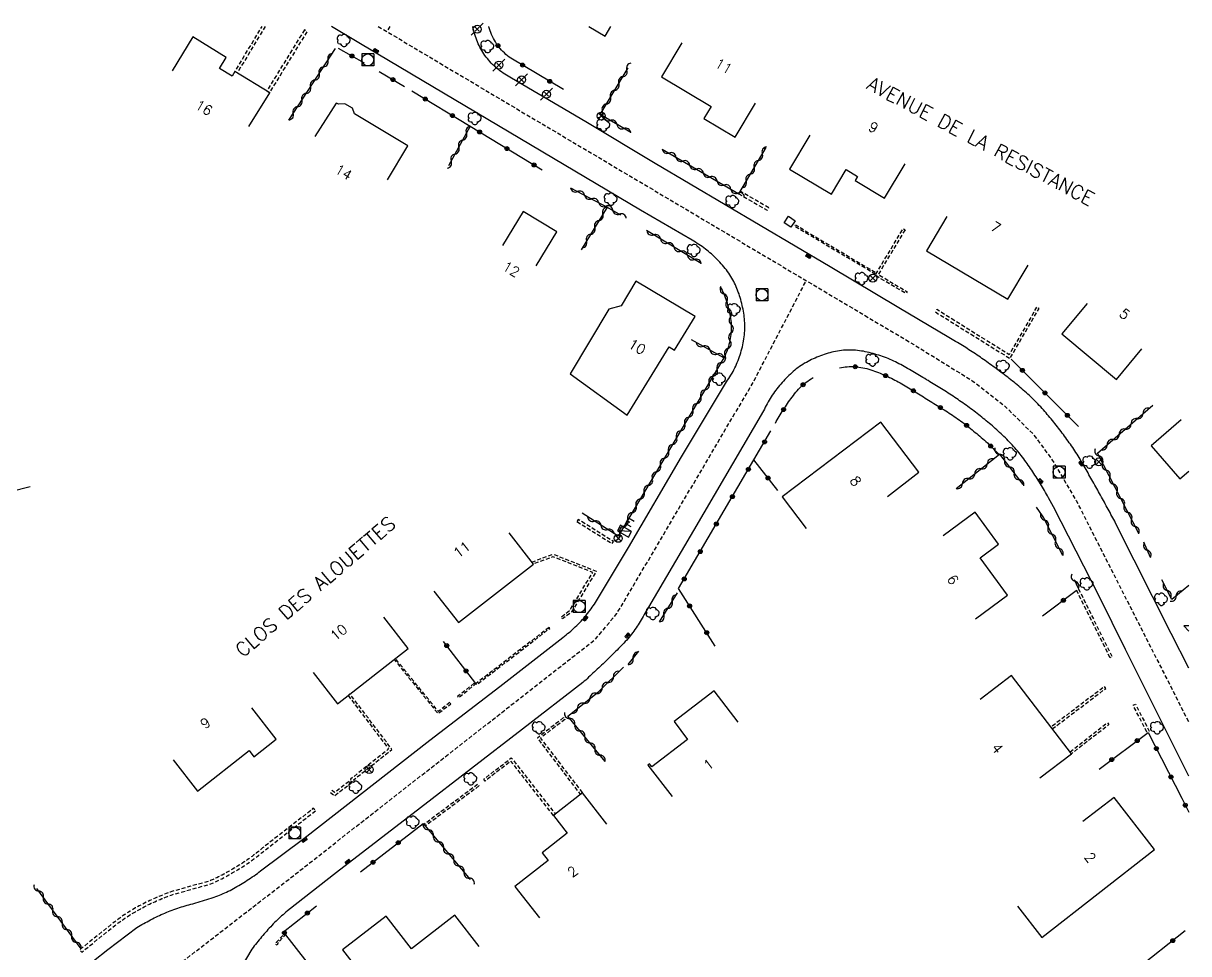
# Model space of a CAD drawing. Header units: millimetres. Extents: x 127000 to 128000, y 141000 to 142000.
# Drawn here: x 127853.2 to 128000, y 141883.2 to 142000.4 of the extents above; entities that cross this region are included whole.
import ezdxf
from ezdxf.enums import TextEntityAlignment as Align

# ---------------------------------------------------------------- set-up
doc = ezdxf.new("R2010")
doc.units = ezdxf.units.MM
doc.linetypes.add('DASHED', pattern=[0.75, 0.5, -0.25])
doc.layers.get('0').update_dxf_attribs({"linetype": 'CONTINUOUS'})
for name, color, linetype in [('W0001', 6, 'DASHED'), ('W0008', 7, 'CONTINUOUS'), ('W0100', 7, 'CONTINUOUS'), ('W0112', 1, 'DASHED'), ('W0300', 7, 'CONTINUOUS'), ('W0310', 3, 'CONTINUOUS'), ('W0322', 7, 'CONTINUOUS'), ('W0400', 7, 'CONTINUOUS'), ('W0420', 7, 'CONTINUOUS'), ('W0430', 7, 'CONTINUOUS'), ('W0454', 7, 'CONTINUOUS'), ('W0469', 7, 'CONTINUOUS'), ('W0989', 7, 'CONTINUOUS'), ('W0991', 7, 'CONTINUOUS')]:
    doc.layers.add(name, color=color, linetype=linetype)
doc.styles.get("Standard").update_dxf_attribs({"font": 'romans.shx', "width": 0.85})

# ---------------------------------------------------------------- blocks, each defined once
blk = doc.blocks.new('T454')
for p, q in [((-0.25, 0.25), (0.25, -0.25)), ((-0.25, -0.25), (0.25, 0.25)), ((0.75, 0.75), (0.375, 0.375)), ((-0.375, -0.375), (-0.75, -0.75))]:
    blk.add_line(p, q)
blk.add_ellipse((0, 0), major_axis=(0.354, 0.354), ratio=1, start_param=5.497787143782138, end_param=11.78097245096172)
blk = doc.blocks.new('T300')
for p, q in [((-0.8, 0.51), (-0.86, 0.34)), ((-0.86, 0.34), (-0.86, 0.17)), ((-0.86, 0.17), (-0.74, 0.06)), ((-0.69, 0.63), (-0.8, 0.51)), ((-0.8, -0.06), (-0.74, 0.06)), ((-0.74, 0.06), (-0.69, 0.11)), ((-0.57, 0.69), (-0.69, 0.63)), ((-0.46, 0.69), (-0.57, 0.69)), ((-0.29, 0.63), (-0.46, 0.69)), ((-0.29, 0.63), (-0.17, 0.74)), ((-0.23, 0.57), (-0.29, 0.63)), ((-0.17, 0.74), (-0.06, 0.8)), ((-0.06, 0.8), (0.06, 0.8)), ((0.06, 0.8), (0.23, 0.74)), ((0.23, 0.74), (0.34, 0.63)), ((0.34, 0.63), (0.4, 0.51)), ((0.46, 0.46), (0.34, 0.46)), ((0.4, 0.51), (0.4, 0.46)), ((0.57, 0.4), (0.46, 0.46)), ((0.57, 0.4), (0.69, 0.29)), ((0.69, 0.29), (0.74, 0.17)), ((0.74, 0.06), (0.69, -0.17)), ((0.74, 0.17), (0.74, 0.06)), ((-0.8, -0.17), (-0.8, -0.06)), ((-0.8, -0.23), (-0.8, -0.17)), ((-0.74, -0.34), (-0.8, -0.23)), ((-0.69, -0.4), (-0.74, -0.34)), ((-0.51, -0.46), (-0.69, -0.4)), ((-0.4, -0.46), (-0.51, -0.46)), ((-0.4, -0.46), (-0.34, -0.46)), ((-0.34, -0.46), (-0.34, -0.4)), ((-0.34, -0.51), (-0.34, -0.46)), ((-0.29, -0.63), (-0.34, -0.51)), ((-0.17, -0.74), (-0.29, -0.63)), ((-0.06, -0.8), (-0.17, -0.74)), ((0.06, -0.8), (-0.06, -0.8)), ((0.17, -0.74), (0.06, -0.8)), ((0.23, -0.69), (0.17, -0.74)), ((0.29, -0.46), (0.23, -0.46)), ((0.29, -0.63), (0.23, -0.69)), ((0.46, -0.4), (0.29, -0.46)), ((0.34, -0.51), (0.29, -0.63)), ((0.34, -0.51), (0.34, -0.46)), ((0.57, -0.34), (0.46, -0.4)), ((0.63, -0.29), (0.57, -0.34)), ((0.69, -0.17), (0.63, -0.29))]:
    blk.add_line(p, q)
blk = doc.blocks.new('T400')
for p, q in [((-0.15, 0.3), (0.15, 0.3)), ((-0.15, -0.25), (-0.15, 0.3)), ((-0.15, 0.15), (0.15, 0.15)), ((-0.15, 0), (0.15, 0)), ((0.15, 0.3), (0.15, -0.25)), ((-0.15, -0.15), (0.15, -0.15)), ((-0.15, -0.25), (-0.15, -0.3)), ((-0.15, -0.3), (0.15, -0.3)), ((0.15, -0.3), (0.15, -0.25))]:
    blk.add_line(p, q)
blk = doc.blocks.new('T420')
for p, q in [((0.75, 0.75), (-0.75, 0.75)), ((-0.75, 0.75), (-0.75, -0.75)), ((0.75, 0.75), (0.75, -0.75)), ((0.75, -0.75), (-0.75, -0.75))]:
    blk.add_line(p, q)
blk.add_ellipse((0, 0), major_axis=(-0.53, 0.53), ratio=1, start_param=3.926991, end_param=10.210176)
blk = doc.blocks.new('t112o')
at = {"color": 0, "linetype": 'Continuous'}
for p, q in [((-0.5, 0.5), (0.5, 0.5)), ((-0.5, -0.5), (-0.5, 0.5)), ((0.5, 0.5), (0.5, -0.5)), ((0.5, -0.5), (-0.5, -0.5))]:
    blk.add_line(p, q, dxfattribs=at)
blk = doc.blocks.new('T430')
at = {"flags": 128}
for points in [[(-0.4, 2.1), (0.4, 2.1)], [(-0.4, 2.1), (-0.4, 1.3)], [(-0.4, 1.7), (0, 1.7)], [(0.8, 0.8), (-0.8, 0.8)], [(-0.8, 0.8), (-0.8, 0)], [(0.8, 0.8), (-0.8, 0)], [(-0.8, 0), (0.8, 0)], [(-0.4, 1.3), (0.4, 1.3)], [(0.8, 0), (0.8, 0.8)]]:
    blk.add_lwpolyline(points, dxfattribs=at)
blk = doc.blocks.new('t322o')
at = {"color": 0, "linetype": 'Continuous'}
for radius in [0.25, 0.15]:
    blk.add_circle((0, 0), radius, dxfattribs=at)
blk = doc.blocks.new('t310o')
at = {"color": 0, "linetype": 'Continuous'}
for centre, start, end in [((-0.5, 0.38), 216.8699, 323.1304), ((0.5, -0.37), 36.8699, 143.1303)]:
    blk.add_arc(centre, 0.625, start, end, dxfattribs=at)
blk = doc.blocks.new('T469')
at = {"color": 0, "linetype": 'Continuous', "flags": 128}
for points in [[(-0.35, 0.35), (0.35, -0.35)], [(-0.35, -0.35), (0.35, 0.35)]]:
    blk.add_lwpolyline(points, dxfattribs=at)
at = {"color": 0, "linetype": 'Continuous'}
blk.add_circle((0, 0), 0.5, dxfattribs=at)

msp = doc.modelspace()

# ---------------------------------------------------------------- linework, layer by layer
at = {"layer": 'W0001', "flags": 128}
for points in [[(127897.92, 142000), (127915.83, 141989.35), (127936.81, 141976.91), (127965.39, 141959.94), (127972.87, 141955.31), (127976.72, 141952.31), (127980.42, 141948.66), (127982.69, 141945.6), (127985.83, 141940.3), (127999.4, 141913.59), (128000, 141912.41)], [(127899.37, 142000), (127898.99, 141999.36)], [(127854.93, 141867.9), (127871.56, 141880.93), (127885.03, 141891.35), (127925.27, 141922.83), (127927.97, 141926.07), (127931.13, 141931.39), (127945.14, 141955.17), (127951.83, 141968)]]:
    msp.add_lwpolyline(points, dxfattribs=at)
at = {"layer": 'W0008', "flags": 128}
for points in [[(127858.45, 141879.5), (127863.88, 141883.77), (127867.52, 141886.52), (127867.74, 141886.65), (127867.95, 141886.78), (127868.16, 141886.9), (127868.38, 141887.03), (127868.6, 141887.15), (127868.81, 141887.27), (127869.03, 141887.39), (127869.25, 141887.51), (127869.47, 141887.62), (127869.69, 141887.74), (127869.92, 141887.85), (127870.14, 141887.96), (127870.37, 141888.06), (127870.59, 141888.17), (127870.81, 141888.27), (127871.04, 141888.36), (127871.27, 141888.46), (127871.5, 141888.55), (127871.73, 141888.64), (127871.96, 141888.73), (127872.19, 141888.81), (127872.42, 141888.89), (127872.66, 141888.98), (127872.89, 141889.05), (127873.13, 141889.13), (127873.36, 141889.2), (127873.6, 141889.27), (127873.84, 141889.34), (127874.08, 141889.4), (127874.32, 141889.47), (127874.56, 141889.53), (127874.8, 141889.58), (127877.02, 141890.28), (127877.25, 141890.36), (127877.47, 141890.44), (127877.7, 141890.53), (127877.92, 141890.62), (127878.15, 141890.71), (127878.37, 141890.8), (127878.59, 141890.9), (127878.81, 141891), (127879.03, 141891.11), (127879.25, 141891.21), (127879.46, 141891.33), (127879.67, 141891.44), (127879.9, 141891.56), (127880.12, 141891.69), (127880.34, 141891.81), (127880.56, 141891.94), (127880.78, 141892.07), (127881, 141892.21), (127881.22, 141892.34), (127881.43, 141892.48), (127881.64, 141892.62), (127881.85, 141892.76), (127882.06, 141892.91), (127882.27, 141893.05), (127882.48, 141893.2), (127882.69, 141893.35), (127882.89, 141893.51), (127883.09, 141893.66), (127888.56, 141897.76), (127904.43, 141910.11), (127913.24, 141916.9), (127921.16, 141923.07), (127921.37, 141923.22), (127921.57, 141923.38), (127921.77, 141923.54), (127921.97, 141923.7), (127922.17, 141923.87), (127922.36, 141924.04), (127922.56, 141924.21), (127922.74, 141924.39), (127922.93, 141924.57), (127923.11, 141924.75), (127923.29, 141924.94), (127923.47, 141925.13), (127923.64, 141925.32), (127923.8, 141925.51), (127923.96, 141925.7), (127924.12, 141925.88), (127924.27, 141926.08), (127924.43, 141926.27), (127924.58, 141926.46), (127924.72, 141926.66), (127924.87, 141926.86), (127925.01, 141927.06), (127925.15, 141927.26), (127925.28, 141927.46), (127925.42, 141927.67), (127925.55, 141927.88), (127925.68, 141928.09), (127925.8, 141928.3), (127925.93, 141928.51), (127926.05, 141928.72), (127929.44, 141934.4), (127936.12, 141945.82), (127941.77, 141955.26), (127941.93, 141955.47), (127942.07, 141955.68), (127942.21, 141955.89), (127942.35, 141956.1), (127942.48, 141956.32), (127942.61, 141956.54), (127942.72, 141956.77), (127942.84, 141957), (127942.95, 141957.23), (127943.05, 141957.46), (127943.14, 141957.7), (127943.24, 141957.94), (127943.33, 141958.18), (127943.41, 141958.42), (127943.49, 141958.66), (127943.57, 141958.91), (127943.64, 141959.15), (127943.71, 141959.4), (127943.78, 141959.65), (127943.83, 141959.89), (127943.89, 141960.14), (127943.94, 141960.39), (127943.98, 141960.65), (127944.01, 141960.9), (127944.04, 141961.16), (127944.07, 141961.41), (127944.08, 141961.67), (127944.09, 141961.92), (127944.09, 141962.17), (127944.09, 141962.42), (127944.08, 141962.67), (127944.07, 141962.92), (127944.05, 141963.17), (127944.03, 141963.42), (127943.99, 141963.66), (127943.96, 141963.91), (127943.92, 141964.15), (127943.87, 141964.4), (127943.82, 141964.64), (127943.77, 141964.88), (127943.71, 141965.13), (127943.65, 141965.37), (127943.58, 141965.61), (127943.51, 141965.85), (127943.43, 141966.08), (127943.36, 141966.32), (127943.27, 141966.55), (127943.19, 141966.78), (127943.1, 141967.01), (127943, 141967.23), (127942.91, 141967.45), (127942.8, 141967.67), (127942.69, 141967.89), (127942.58, 141968.11), (127942.46, 141968.32), (127942.34, 141968.53), (127942.21, 141968.74), (127942.07, 141968.94), (127941.93, 141969.14), (127941.78, 141969.34), (127941.62, 141969.54), (127941.46, 141969.74), (127941.3, 141969.93), (127941.13, 141970.12), (127940.96, 141970.3), (127940.79, 141970.48), (127940.62, 141970.66), (127940.44, 141970.84), (127940.26, 141971.01), (127940.08, 141971.18), (127939.89, 141971.35), (127939.7, 141971.51), (127939.51, 141971.67), (127939.32, 141971.82), (127939.12, 141971.97), (127938.92, 141972.12), (127938.72, 141972.27), (127938.51, 141972.41), (127938.3, 141972.55), (127938.09, 141972.68), (127937.88, 141972.82), (127937.66, 141972.95), (127937.44, 141973.07), (127930.95, 141976.88), (127897.86, 141996.53), (127892.03, 142000)], [(128000, 141919.18), (127997.79, 141923.56), (127990.79, 141937.47), (127990.68, 141937.69), (127990.56, 141937.91), (127990.44, 141938.12), (127990.33, 141938.34), (127990.21, 141938.56), (127990.09, 141938.78), (127989.98, 141939), (127989.86, 141939.22), (127989.74, 141939.44), (127989.62, 141939.65), (127989.5, 141939.87), (127989.38, 141940.09), (127989.26, 141940.31), (127989.14, 141940.52), (127989.02, 141940.74), (127988.9, 141940.96), (127988.78, 141941.17), (127988.66, 141941.39), (127988.54, 141941.61), (127988.42, 141941.82), (127988.29, 141942.04), (127988.17, 141942.25), (127988.05, 141942.47), (127987.93, 141942.69), (127987.8, 141942.9), (127987.68, 141943.12), (127987.56, 141943.34), (127987.44, 141943.55), (127987.32, 141943.77), (127987.2, 141943.99), (127987.07, 141944.2), (127986.95, 141944.42), (127986.83, 141944.64), (127986.7, 141944.85), (127986.58, 141945.07), (127986.45, 141945.28), (127986.33, 141945.5), (127986.2, 141945.71), (127986.07, 141945.92), (127985.94, 141946.13), (127985.8, 141946.34), (127985.67, 141946.55), (127985.53, 141946.76), (127985.39, 141946.96), (127985.25, 141947.17), (127985.11, 141947.38), (127984.96, 141947.58), (127984.82, 141947.79), (127984.67, 141947.99), (127984.52, 141948.19), (127984.37, 141948.4), (127984.22, 141948.6), (127984.07, 141948.8), (127983.92, 141949), (127983.77, 141949.2), (127983.62, 141949.4), (127983.47, 141949.6), (127983.31, 141949.8), (127983.15, 141950), (127983, 141950.19), (127982.84, 141950.39), (127982.68, 141950.58), (127982.52, 141950.77), (127982.36, 141950.96), (127982.19, 141951.15), (127982.03, 141951.34), (127981.86, 141951.53), (127981.7, 141951.72), (127981.53, 141951.91), (127981.36, 141952.09), (127981.18, 141952.27), (127981.01, 141952.46), (127980.84, 141952.64), (127980.66, 141952.82), (127980.48, 141953), (127980.3, 141953.18), (127980.11, 141953.35), (127979.93, 141953.53), (127979.74, 141953.7), (127979.55, 141953.87), (127979.36, 141954.04), (127979.17, 141954.21), (127978.98, 141954.38), (127978.78, 141954.54), (127978.59, 141954.71), (127978.39, 141954.87), (127978.2, 141955.03), (127978, 141955.19), (127977.8, 141955.35), (127977.6, 141955.51), (127977.4, 141955.67), (127977.2, 141955.82), (127977, 141955.98), (127976.8, 141956.13), (127976.6, 141956.29), (127976.39, 141956.44), (127976.19, 141956.59), (127975.98, 141956.74), (127975.78, 141956.9), (127975.57, 141957.05), (127975.37, 141957.2), (127975.16, 141957.35), (127974.96, 141957.49), (127974.76, 141957.64), (127974.56, 141957.78), (127974.36, 141957.92), (127974.16, 141958.06), (127973.96, 141958.2), (127973.76, 141958.34), (127973.55, 141958.48), (127973.35, 141958.62), (127973.14, 141958.76), (127972.94, 141958.89), (127972.73, 141959.03), (127972.53, 141959.16), (127972.32, 141959.29), (127972.11, 141959.43), (127971.91, 141959.56), (127971.7, 141959.69), (127971.49, 141959.82), (127971.28, 141959.95), (127971.07, 141960.07), (127970.86, 141960.2), (127970.64, 141960.32), (127970.43, 141960.45), (127970.22, 141960.57), (127970, 141960.7), (127969.79, 141960.82), (127963.51, 141964.55), (127954.84, 141969.71), (127932.82, 141982.75), (127924.06, 141987.97), (127914.71, 141993.49), (127914.48, 141993.61), (127914.27, 141993.73), (127914.06, 141993.86), (127913.85, 141993.99), (127913.64, 141994.13), (127913.44, 141994.27), (127913.25, 141994.41), (127913.05, 141994.56), (127912.87, 141994.72), (127912.68, 141994.88), (127912.5, 141995.04), (127912.33, 141995.22), (127912.16, 141995.39), (127911.99, 141995.57), (127911.83, 141995.76), (127911.67, 141995.95), (127911.51, 141996.14), (127911.36, 141996.34), (127911.22, 141996.54), (127911.09, 141996.75), (127910.96, 141996.96), (127910.84, 141997.17), (127910.73, 141997.39), (127910.62, 141997.61), (127910.52, 141997.83), (127910.42, 141998.05), (127910.33, 141998.28), (127910.25, 141998.51), (127910.17, 141998.74), (127910.09, 141998.97), (127910.02, 141999.21), (127909.96, 141999.45), (127909.89, 141999.69), (127909.84, 141999.94), (127909.83, 142000)], [(128000, 141905.61), (127998.25, 141909.1), (127992.03, 141921.56), (127988.68, 141928.36), (127982.96, 141939.51), (127982.33, 141940.65), (127982.21, 141940.88), (127982.09, 141941.1), (127981.97, 141941.33), (127981.84, 141941.55), (127981.72, 141941.77), (127981.59, 141941.99), (127981.46, 141942.2), (127981.33, 141942.42), (127981.19, 141942.63), (127981.06, 141942.85), (127980.92, 141943.06), (127980.78, 141943.27), (127980.64, 141943.48), (127980.5, 141943.69), (127980.37, 141943.9), (127980.23, 141944.11), (127980.09, 141944.32), (127979.94, 141944.53), (127979.8, 141944.74), (127979.66, 141944.95), (127979.51, 141945.15), (127979.36, 141945.36), (127979.22, 141945.56), (127979.06, 141945.76), (127978.91, 141945.96), (127978.76, 141946.16), (127978.6, 141946.36), (127978.44, 141946.55), (127978.28, 141946.74), (127978.11, 141946.93), (127977.94, 141947.12), (127977.77, 141947.31), (127977.6, 141947.49), (127977.43, 141947.67), (127977.26, 141947.84), (127977.09, 141948.02), (127976.91, 141948.19), (127976.73, 141948.37), (127976.55, 141948.54), (127976.37, 141948.71), (127976.19, 141948.87), (127976.01, 141949.04), (127975.83, 141949.21), (127975.64, 141949.37), (127975.46, 141949.53), (127975.27, 141949.69), (127975.08, 141949.86), (127974.89, 141950.01), (127974.7, 141950.17), (127974.51, 141950.33), (127974.32, 141950.49), (127974.13, 141950.64), (127973.94, 141950.8), (127973.74, 141950.95), (127973.55, 141951.1), (127973.35, 141951.26), (127973.16, 141951.41), (127972.96, 141951.56), (127972.76, 141951.71), (127972.57, 141951.86), (127972.37, 141952.01), (127972.17, 141952.15), (127971.96, 141952.3), (127971.76, 141952.44), (127971.56, 141952.59), (127971.36, 141952.73), (127971.15, 141952.87), (127970.95, 141953.01), (127970.74, 141953.15), (127970.54, 141953.29), (127970.33, 141953.43), (127970.12, 141953.56), (127969.92, 141953.7), (127969.71, 141953.83), (127969.5, 141953.97), (127969.29, 141954.1), (127969.08, 141954.23), (127968.87, 141954.36), (127968.66, 141954.5), (127968.45, 141954.63), (127968.24, 141954.76), (127968.03, 141954.89), (127967.81, 141955.01), (127967.6, 141955.14), (127967.39, 141955.27), (127967.17, 141955.4), (127966.96, 141955.52), (127966.75, 141955.65), (127966.53, 141955.78), (127966.32, 141955.9), (127966.1, 141956.03), (127965.89, 141956.16), (127965.68, 141956.29), (127965.46, 141956.42), (127965.25, 141956.54), (127965.03, 141956.67), (127964.82, 141956.8), (127964.6, 141956.93), (127964.39, 141957.05), (127964.17, 141957.17), (127963.95, 141957.3), (127963.73, 141957.42), (127963.51, 141957.53), (127963.29, 141957.65), (127963.07, 141957.76), (127962.85, 141957.87), (127962.62, 141957.97), (127962.39, 141958.07), (127962.16, 141958.17), (127961.93, 141958.26), (127961.69, 141958.35), (127961.45, 141958.43), (127961.21, 141958.51), (127960.97, 141958.59), (127960.73, 141958.67), (127960.49, 141958.74), (127960.25, 141958.81), (127960, 141958.87), (127959.76, 141958.93), (127959.52, 141958.99), (127959.27, 141959.04), (127959.03, 141959.09), (127958.78, 141959.13), (127958.53, 141959.17), (127958.28, 141959.2), (127958.03, 141959.22), (127957.78, 141959.24), (127957.53, 141959.25), (127957.27, 141959.25), (127957.02, 141959.25), (127956.76, 141959.24), (127956.51, 141959.22), (127956.26, 141959.19), (127956.01, 141959.16), (127955.77, 141959.12), (127955.53, 141959.08), (127955.28, 141959.03), (127955.04, 141958.97), (127954.8, 141958.91), (127954.57, 141958.85), (127954.33, 141958.78), (127954.1, 141958.7), (127953.87, 141958.62), (127953.63, 141958.54), (127953.41, 141958.45), (127953.18, 141958.35), (127952.95, 141958.25), (127952.72, 141958.15), (127952.5, 141958.05), (127952.28, 141957.93), (127952.06, 141957.82), (127951.84, 141957.7), (127951.62, 141957.58), (127951.4, 141957.45), (127951.19, 141957.31), (127950.98, 141957.17), (127950.78, 141957.03), (127950.58, 141956.88), (127950.39, 141956.72), (127950.2, 141956.56), (127950.01, 141956.4), (127949.83, 141956.23), (127949.65, 141956.06), (127949.47, 141955.89), (127949.29, 141955.71), (127949.12, 141955.53), (127948.95, 141955.34), (127948.78, 141955.16), (127948.62, 141954.97), (127948.45, 141954.77), (127948.29, 141954.58), (127948.14, 141954.38), (127947.99, 141954.18), (127947.84, 141953.98), (127947.69, 141953.77), (127947.55, 141953.57), (127947.41, 141953.36), (127947.28, 141953.14), (127947.15, 141952.93), (127947.02, 141952.71), (127946.9, 141952.49), (127946.78, 141952.27), (127946.67, 141952.05), (127946.55, 141951.82), (127946.45, 141951.59), (127937.61, 141936.51), (127931.52, 141926.14), (127931.41, 141925.93), (127931.29, 141925.71), (127931.17, 141925.5), (127931.05, 141925.29), (127930.92, 141925.08), (127930.79, 141924.88), (127930.66, 141924.67), (127930.53, 141924.47), (127930.39, 141924.27), (127930.25, 141924.07), (127930.11, 141923.87), (127929.97, 141923.67), (127929.83, 141923.48), (127929.68, 141923.29), (127929.53, 141923.09), (127929.37, 141922.9), (127929.21, 141922.71), (127929.04, 141922.53), (127928.87, 141922.35), (127928.7, 141922.17), (127928.53, 141922), (127928.35, 141921.82), (127928.17, 141921.65), (127928, 141921.48), (127927.82, 141921.3), (127927.64, 141921.13), (127927.47, 141920.95), (127927.29, 141920.78), (127927.12, 141920.6), (127926.94, 141920.43), (127926.76, 141920.26), (127926.58, 141920.08), (127926.4, 141919.91), (127926.23, 141919.74), (127926.05, 141919.57), (127925.87, 141919.4), (127925.69, 141919.23), (127925.51, 141919.06), (127925.33, 141918.88), (127925.15, 141918.72), (127924.96, 141918.55), (127924.78, 141918.38), (127924.6, 141918.21), (127924.42, 141918.04), (127924.24, 141917.87), (127924.05, 141917.7), (127923.87, 141917.54), (127923.69, 141917.37), (127916.08, 141911.53), (127903.25, 141901.6), (127892.67, 141893.45), (127886.48, 141888.63), (127886.3, 141888.47), (127886.11, 141888.31), (127885.93, 141888.15), (127885.75, 141887.99), (127885.57, 141887.82), (127885.39, 141887.66), (127885.22, 141887.49), (127885.05, 141887.32), (127884.87, 141887.15), (127884.7, 141886.98), (127884.53, 141886.8), (127884.37, 141886.63), (127884.2, 141886.45), (127884.03, 141886.27), (127883.87, 141886.09), (127883.71, 141885.9), (127883.55, 141885.72), (127883.39, 141885.54), (127883.23, 141885.35), (127883.07, 141885.16), (127882.91, 141884.98), (127882.76, 141884.79), (127882.61, 141884.6), (127882.46, 141884.41), (127882.31, 141884.21), (127882.16, 141884.02), (127882.01, 141883.82), (127879.74, 141879.99)]]:
    msp.add_lwpolyline(points, dxfattribs=at)
at = {"layer": 'W0100', "flags": 128}
for points in [[(127924.46, 142000), (127926.51, 141998.79), (127927.23, 142000)], [(127881.64, 141987.39), (127884.25, 141991.66), (127879.86, 141994.34), (127879.5, 141993.75), (127877.93, 141994.71), (127878.78, 141996.11), (127874.55, 141998.69), (127871.95, 141994.42)], [(127936.14, 141997.94), (127933.59, 141993.64), (127939.84, 141989.94), (127938.94, 141988.41), (127942.89, 141986.05), (127945.45, 141990.35)], [(127899.08, 141980.68), (127901.65, 141984.97), (127894.94, 141988.99), (127894.69, 141989.72), (127893.73, 141990.27), (127892.96, 141990.22), (127892.63, 141990.35), (127889.94, 141986.14)], [(127952.26, 141986.33), (127949.71, 141982.03), (127955.01, 141978.88), (127956.84, 141981.97), (127958.28, 141981.1), (127957.99, 141980.62), (127961.69, 141978.39), (127964.27, 141982.68)], [(127917.82, 141969.85), (127920.41, 141974.13), (127916.19, 141976.69), (127913.59, 141972.42)], [(127969.54, 141976.06), (127966.97, 141971.76), (127977.22, 141965.64), (127979.78, 141969.93)], [(127987.21, 141965.12), (127984.02, 141961.28), (127990.92, 141955.54), (127994.11, 141959.39)], [(127842.3, 141951.33), (127837.45, 141950.11), (127838.54, 141945.77), (127847.44, 141948), (127849.24, 141940.84), (127854.09, 141942.06)], [(127962.05, 141940.83), (127966.02, 141943.87), (127961.21, 141950.15), (127948.81, 141940.75), (127951.83, 141936.77)], [(127999.06, 141950.48), (127995.29, 141947.2), (127998.9, 141943.04), (128000, 141944)], [(127973.14, 141925.42), (127977.17, 141928.38), (127973.72, 141933.08), (127976.04, 141934.79), (127973.09, 141938.82), (127969.06, 141935.86)], [(127904.94, 141928.89), (127908.01, 141924.94), (127917.46, 141932.29), (127914.39, 141936.24)], [(127889.71, 141918.65), (127892.79, 141914.71), (127901.69, 141921.66), (127898.61, 141925.6)], [(127981.24, 141905.39), (127985.22, 141908.42), (127977.69, 141918.29), (127973.72, 141915.26)], [(127943.27, 141912.38), (127940.22, 141916.34), (127935.18, 141912.46), (127936.89, 141910.23), (127932.39, 141906.77), (127932.07, 141907.15), (127931.86, 141906.99), (127934.93, 141903.04)], [(127872.07, 141907.67), (127875.14, 141903.72), (127881.66, 141908.81), (127882.26, 141908.04), (127885.08, 141910.25), (127882, 141914.19)], [(127926.71, 141899.54), (127923.63, 141903.48), (127919.98, 141900.62), (127921.71, 141898.4), (127918.56, 141895.94), (127919.32, 141894.97), (127915.12, 141891.69), (127918.21, 141887.75)], [(127978.44, 141889.21), (127981.52, 141885.27), (127995.7, 141896.34), (127990.62, 141902.92), (127986.67, 141899.87)], [(127910.63, 141884.15), (127907.57, 141888.11), (127902.09, 141883.87), (127898.92, 141887.97), (127893.43, 141883.73), (127896.49, 141879.77)]]:
    msp.add_lwpolyline(points, dxfattribs=at)
msp.add_lwpolyline([(127926.96, 141964.4), (127922.1, 141956.27), (127929.27, 141951.07), (127934.55, 141959.66), (127935.23, 141959.24), (127937.83, 141963.48), (127930.37, 141967.91), (127928.53, 141964.84)], close=True, dxfattribs=at)
at = {"layer": 'W0112', "flags": 128}
for points in [[(127883.67, 142000), (127880.16, 141994.15), (127879.87, 141994.32), (127883.29, 142000)], [(127960.57, 141968.78), (127950.36, 141974.83), (127950.47, 141975.01), (127960.68, 141968.95)], [(127917.26, 141932.55), (127919.94, 141933.56), (127925.38, 141931.4), (127922.27, 141926.27), (127921.14, 141925.4), (127920.96, 141925.64), (127922.04, 141926.47), (127924.93, 141931.25), (127919.93, 141933.23), (127917.46, 141932.3)]]:
    msp.add_lwpolyline(points, dxfattribs=at)
for points in [[(127888.63, 141999.59), (127883.88, 141991.88), (127884.25, 141991.66), (127888.99, 141999.36)], [(127947.11, 141977.17), (127943.51, 141979.27), (127943.32, 141978.94), (127946.92, 141976.85)], [(127964.27, 141974.38), (127960.89, 141968.77), (127964.54, 141966.6), (127964.4, 141966.36), (127960.51, 141968.67), (127964.03, 141974.53)], [(127980.85, 141964.66), (127977.38, 141958.67), (127968.27, 141964.35), (127968.09, 141964.05), (127977.5, 141958.18), (127981.15, 141964.49)], [(127922.95, 141937.65), (127927.38, 141934.88), (127927.54, 141935.14), (127923.11, 141937.91)], [(127990.1, 141920.49), (127985.87, 141929.02), (127986.13, 141929.15), (127990.36, 141920.62)], [(127919.43, 141924.33), (127910.22, 141917.24), (127910.32, 141917.12), (127919.53, 141924.2)], [(127906.95, 141914.86), (127905.49, 141913.75), (127900.07, 141920.4), (127899.92, 141920.28), (127905.45, 141913.48), (127907.07, 141914.71)], [(127910, 141917.3), (127907.92, 141915.62), (127908.04, 141915.48), (127910.11, 141917.16)], [(127982.81, 141911.54), (127989.56, 141916.64), (127989.39, 141916.87), (127982.64, 141911.77)], [(127894.12, 141915.75), (127899.23, 141909.02), (127894.42, 141905.2), (127894.48, 141905.11), (127892.4, 141903.52), (127892.1, 141903.77), (127891.9, 141903.54), (127892.39, 141903.12), (127894.88, 141905.03), (127894.82, 141905.13), (127899.65, 141908.97), (127894.36, 141915.94)], [(127994.73, 141911.13), (127993.01, 141914.52), (127993.3, 141914.67), (127995.02, 141911.27)], [(127921.42, 141912.74), (127918.35, 141910.39), (127923.64, 141903.47), (127923.41, 141903.3), (127917.96, 141910.44), (127921.25, 141912.96)], [(127985.05, 141908.65), (127989.75, 141912.32), (127989.94, 141912.08), (127985.24, 141908.41)], [(127920.01, 141900.63), (127914.63, 141907.5), (127911.38, 141904.98), (127911.21, 141905.21), (127914.68, 141907.9), (127920.23, 141900.8)], [(127910.61, 141904.36), (127903.92, 141899.36), (127903.74, 141899.6), (127910.43, 141904.6)], [(127889.41, 141901.26), (127883.35, 141896.55), (127883.16, 141896.38), (127882.97, 141896.23), (127882.79, 141896.08), (127882.6, 141895.93), (127882.4, 141895.78), (127882.21, 141895.63), (127882.02, 141895.49), (127881.82, 141895.34), (127881.63, 141895.2), (127881.43, 141895.06), (127881.23, 141894.92), (127881.03, 141894.79), (127880.83, 141894.65), (127880.62, 141894.52), (127880.42, 141894.39), (127880.2, 141894.26), (127879.99, 141894.13), (127879.78, 141894), (127879.56, 141893.87), (127879.34, 141893.75), (127879.13, 141893.62), (127878.91, 141893.5), (127878.69, 141893.38), (127878.47, 141893.26), (127878.25, 141893.14), (127878.02, 141893.03), (127877.8, 141892.92), (127877.57, 141892.81), (127877.35, 141892.7), (127877.12, 141892.59), (127876.89, 141892.48), (127876.69, 141892.39), (127871.94, 141891.08), (127871.69, 141890.99), (127871.46, 141890.91), (127871.22, 141890.82), (127870.99, 141890.73), (127870.76, 141890.63), (127870.53, 141890.54), (127870.3, 141890.44), (127870.07, 141890.35), (127869.84, 141890.25), (127869.61, 141890.14), (127869.38, 141890.04), (127869.16, 141889.93), (127868.93, 141889.82), (127868.71, 141889.71), (127868.49, 141889.6), (127868.26, 141889.49), (127868.04, 141889.37), (127867.82, 141889.25), (127867.59, 141889.13), (127867.36, 141889), (127867.13, 141888.87), (127866.91, 141888.73), (127866.68, 141888.6), (127866.46, 141888.46), (127866.24, 141888.32), (127866.02, 141888.18), (127865.8, 141888.03), (127865.58, 141887.88), (127865.37, 141887.73), (127865.15, 141887.58), (127864.94, 141887.43), (127864.73, 141887.27), (127864.52, 141887.11), (127860.32, 141883.73), (127860.57, 141883.42), (127864.76, 141886.8), (127864.97, 141886.95), (127865.18, 141887.11), (127865.39, 141887.26), (127865.6, 141887.41), (127865.81, 141887.56), (127866.02, 141887.7), (127866.24, 141887.85), (127866.45, 141887.99), (127866.67, 141888.12), (127866.89, 141888.26), (127867.11, 141888.39), (127867.33, 141888.52), (127867.56, 141888.65), (127867.78, 141888.78), (127868.01, 141888.9), (127868.23, 141889.02), (127868.45, 141889.14), (127868.67, 141889.25), (127868.89, 141889.36), (127869.11, 141889.47), (127869.33, 141889.58), (127869.55, 141889.68), (127869.78, 141889.78), (127870, 141889.88), (127870.23, 141889.98), (127870.45, 141890.08), (127870.68, 141890.17), (127870.91, 141890.27), (127871.14, 141890.36), (127871.37, 141890.45), (127871.6, 141890.53), (127871.83, 141890.62), (127872.06, 141890.7), (127876.83, 141892.02), (127877.06, 141892.12), (127877.29, 141892.23), (127877.52, 141892.34), (127877.75, 141892.45), (127877.98, 141892.56), (127878.2, 141892.68), (127878.43, 141892.79), (127878.65, 141892.91), (127878.88, 141893.03), (127879.1, 141893.15), (127879.32, 141893.28), (127879.54, 141893.4), (127879.76, 141893.53), (127879.98, 141893.66), (127880.2, 141893.79), (127880.41, 141893.92), (127880.63, 141894.06), (127880.84, 141894.19), (127881.04, 141894.32), (127881.25, 141894.46), (127881.45, 141894.6), (127881.65, 141894.74), (127881.86, 141894.88), (127882.05, 141895.02), (127882.25, 141895.17), (127882.45, 141895.32), (127882.65, 141895.47), (127882.84, 141895.62), (127883.03, 141895.77), (127883.22, 141895.92), (127883.41, 141896.08), (127883.6, 141896.24), (127890.08, 141901.28), (127889.68, 141901.55)], [(127886.34, 141885.75), (127885.27, 141884.58), (127885.17, 141884.33), (127885.01, 141884.4), (127885.12, 141884.67), (127886.21, 141885.87)]]:
    msp.add_lwpolyline(points, close=True, dxfattribs=at)
at = {"layer": 'W0310', "flags": 128}
for points in [[(127886.66, 141988.22), (127892.55, 141997.22)], [(127929.72, 141986.63), (127925.88, 141988.93), (127929.39, 141994.77)], [(127909.5, 141987.43), (127906.76, 141982.43)], [(127933.69, 141984.56), (127943.32, 141978.94), (127946.78, 141984.77)], [(127922.13, 141979.67), (127926.76, 141977.26), (127928.45, 141976.27)], [(127926.74, 141977.26), (127923.47, 141971.87)], [(127938.59, 141970.13), (127931.71, 141974.32)], [(127940.99, 141967.22), (127941.11, 141967), (127941.23, 141966.78), (127941.33, 141966.56), (127941.43, 141966.34), (127941.53, 141966.11), (127941.62, 141965.88), (127941.71, 141965.65), (127941.78, 141965.42), (127941.86, 141965.18), (127941.92, 141964.94), (127941.99, 141964.7), (127942.05, 141964.45), (127942.11, 141964.21), (127942.17, 141963.96), (127942.22, 141963.72), (127942.26, 141963.47), (127942.3, 141963.22), (127942.33, 141962.97), (127942.36, 141962.72), (127942.38, 141962.47), (127942.39, 141962.22), (127942.39, 141961.97), (127942.38, 141961.71), (127942.36, 141961.45), (127942.33, 141961.2), (127942.3, 141960.94), (127942.26, 141960.69), (127942.21, 141960.44), (127942.15, 141960.19), (127942.09, 141959.94), (127942.02, 141959.7), (127941.95, 141959.45), (127941.86, 141959.21), (127941.77, 141958.97), (127941.67, 141958.73), (127941.57, 141958.5), (127941.46, 141958.26), (127928.12, 141935.81), (127923.59, 141938.7)], [(127941.45, 141958.26), (127937.39, 141960.55)], [(127993.71, 141936.13), (127988.52, 141946.26), (127995.47, 141952.33)], [(127970.71, 141941.81), (127976.17, 141946.14), (127979.11, 141942.31)], [(127984.14, 141933.39), (127981.65, 141938.26), (127980.81, 141939.48)], [(127995.19, 141933.13), (127994.35, 141935.07)], [(127986.12, 141929.22), (127985.62, 141930.3)], [(128000, 141929.59), (127997.88, 141927.82), (127996.62, 141930.31)], [(127933.36, 141925.03), (127935.62, 141928.67)], [(128000, 141924.54), (127999.38, 141924.52), (128000, 141923.87)], [(127929.4, 141919.64), (127930.76, 141921.34)], [(127926.5, 141907.45), (127921.78, 141913.16), (127925.69, 141916.27), (127928.79, 141919.31)], [(127903.56, 141899.62), (127909.5, 141892.6)], [(127860.48, 141883.86), (127854.91, 141891.45)]]:
    msp.add_lwpolyline(points, dxfattribs=at)
at = {"layer": 'W0322', "flags": 128}
for points in [[(127921.26, 141992.08), (127914.61, 141996), (127914.4, 141996.15), (127914.2, 141996.31), (127914, 141996.48), (127913.81, 141996.66), (127913.63, 141996.84), (127913.45, 141997.02), (127913.29, 141997.22), (127913.12, 141997.42), (127912.97, 141997.62), (127912.82, 141997.83), (127912.68, 141998.05), (127912.55, 141998.27), (127912.42, 141998.5), (127912.3, 141998.74), (127912.19, 141998.98), (127912.1, 141999.22), (127912.01, 141999.46), (127911.93, 141999.71), (127911.86, 141999.96), (127911.85, 142000)], [(127892.88, 141997.28), (127896.13, 141995.4)], [(127898.04, 141994.33), (127901.21, 141992.45)], [(127902.14, 141991.89), (127909.49, 141987.43), (127918.58, 141981.93)], [(127986.13, 141949.62), (127977.63, 141958.12)], [(127956.01, 141957.03), (127956.26, 141957.07), (127956.5, 141957.1), (127956.74, 141957.13), (127956.99, 141957.15), (127957.23, 141957.16), (127957.48, 141957.16), (127957.72, 141957.16), (127957.97, 141957.14), (127958.21, 141957.12), (127958.46, 141957.1), (127958.7, 141957.06), (127958.96, 141957.02), (127959.21, 141956.97), (127959.46, 141956.91), (127959.71, 141956.84), (127959.96, 141956.77), (127960.2, 141956.69), (127960.44, 141956.6), (127960.69, 141956.51), (127960.93, 141956.42), (127961.16, 141956.32), (127961.4, 141956.22), (127961.64, 141956.11), (127961.87, 141956.01), (127962.1, 141955.91), (127962.32, 141955.8), (127962.55, 141955.69), (127962.77, 141955.58), (127962.99, 141955.47), (127963.21, 141955.36), (127963.42, 141955.24), (127963.64, 141955.12), (127963.86, 141955), (127964.07, 141954.88), (127964.28, 141954.75), (127964.5, 141954.63), (127964.71, 141954.5), (127964.92, 141954.38), (127965.13, 141954.25), (127965.34, 141954.12), (127965.55, 141953.99), (127965.76, 141953.86), (127965.97, 141953.73), (127966.18, 141953.6), (127966.39, 141953.47), (127966.6, 141953.34), (127966.81, 141953.2), (127967.02, 141953.07), (127967.23, 141952.94), (127967.45, 141952.81), (127967.66, 141952.68), (127967.88, 141952.54), (127968.1, 141952.41), (127968.32, 141952.28), (127968.53, 141952.14), (127968.75, 141952.01), (127968.96, 141951.87), (127969.18, 141951.73), (127969.4, 141951.6), (127969.61, 141951.46), (127969.82, 141951.32), (127970.04, 141951.18), (127970.25, 141951.04), (127970.46, 141950.89), (127970.67, 141950.75), (127970.88, 141950.6), (127971.09, 141950.46), (127971.3, 141950.31), (127971.5, 141950.16), (127971.71, 141950), (127971.91, 141949.85), (127972.11, 141949.69), (127972.31, 141949.54), (127972.51, 141949.38), (127972.71, 141949.22), (127972.91, 141949.05), (127973.11, 141948.89), (127973.3, 141948.73), (127973.5, 141948.56), (127973.69, 141948.4), (127973.88, 141948.23), (127974.07, 141948.06), (127974.26, 141947.89), (127974.45, 141947.72), (127974.64, 141947.55), (127974.82, 141947.37), (127975.01, 141947.2), (127975.19, 141947.02), (127975.38, 141946.84), (127975.56, 141946.66), (127975.74, 141946.48), (127975.92, 141946.3), (127976.1, 141946.12)], [(127947.95, 141950.04), (127948.06, 141950.25), (127948.18, 141950.46), (127948.3, 141950.68), (127948.43, 141950.89), (127948.55, 141951.09), (127948.68, 141951.3), (127948.81, 141951.51), (127948.94, 141951.71), (127949.07, 141951.92), (127949.2, 141952.12), (127949.34, 141952.32), (127949.48, 141952.52), (127949.61, 141952.72), (127949.76, 141952.92), (127949.9, 141953.12), (127950.05, 141953.33), (127950.21, 141953.53), (127950.36, 141953.73), (127950.52, 141953.93), (127950.69, 141954.13), (127950.86, 141954.32), (127951.04, 141954.51), (127951.22, 141954.69), (127951.41, 141954.86), (127951.61, 141955.03), (127951.82, 141955.2), (127952.02, 141955.35), (127952.24, 141955.5), (127952.46, 141955.64), (127952.68, 141955.78)], [(127940.37, 141921.98), (127935.75, 141929.21), (127945.24, 141945.41), (127947.38, 141949.06)], [(127948.26, 141941.55), (127945.23, 141945.42)], [(127985.81, 141928.95), (127981.6, 141925.73)], [(127910.2, 141917.26), (127906.14, 141922.56)], [(127988.71, 141906.49), (127994.9, 141911.1), (127999.13, 141902.82), (128000, 141901.07)], [(127895.68, 141893.54), (127903.56, 141899.62)], [(127892.25, 141877.97), (127885.98, 141886.01), (127890.14, 141889.25)], [(127999.57, 141886.12), (127993.28, 141881.18)]]:
    msp.add_lwpolyline(points, dxfattribs=at)

# ---------------------------------------------------------------- block references
at = {"layer": 'W0112', "rotation": 236.4817054517888}
msp.add_blockref('t112o', (127949.74, 141975.4), dxfattribs=at)
at = {"layer": 'W0300'}
for p in [(127893.61, 141998.23), (127911.7, 141997.47), (127910.1, 141988.41), (127926.31, 141987.56), (127927.24, 141978.25), (127942.55, 141977.94), (127937.7, 141971.79), (127958.83, 141968.24), (127942.75, 141964.33), (127960.19, 141957.99), (127976.63, 141957.18), (127940.88, 141955.58), (127977.51, 141946.18), (127987.52, 141945.13), (127987.17, 141929.8), (127996.56, 141927.86), (127932.51, 141926.08), (127918.17, 141911.69), (127996.04, 141911.68), (127895.08, 141904.2), (127909.57, 141905.25), (127902.31, 141899.79)]:
    msp.add_blockref('T300', p, dxfattribs=at)
at = {"layer": 'W0310'}
for p, rotation in [((127891.59, 141995.75), 56.78005623659016), ((127890.49, 141994.08), 56.78005623659016), ((127929.24, 141994.52), 58.98745286818118), ((127889.4, 141992.41), 56.78005623659016), ((127928.21, 141992.81), 58.98745286818118), ((127888.3, 141990.73), 56.78005623659016), ((127927.18, 141991.09), 58.98745286818118), ((127926.15, 141989.38), 58.98745286818118), ((127887.21, 141989.06), 56.78005623659016), ((127927.14, 141988.17), 149.0973779721015), ((127909.02, 141986.56), 241.3288469794482), ((127928.86, 141987.14), 149.0973779721015), ((127908.06, 141984.8), 241.3288469794482), ((127934.55, 141984.06), 329.7311881303735), ((127946.3, 141983.97), 59.28295700802389), ((127907.1, 141983.05), 241.3288469794482), ((127936.28, 141983.05), 329.7311881303735), ((127945.28, 141982.25), 59.28295700802389), ((127938, 141982.04), 329.7311881303735), ((127939.73, 141981.04), 329.7311881303735), ((127944.26, 141980.53), 59.28295700802389), ((127923.02, 141979.21), 332.4570437404776), ((127941.46, 141980.03), 329.7311881303735), ((127924.79, 141978.29), 332.4570437404776), ((127943.19, 141979.02), 329.7311881303735), ((127926.22, 141976.4), 238.7650875156145), ((127926.57, 141977.36), 332.4570437404776), ((127928.3, 141976.36), 329.6424881994254), ((127925.18, 141974.69), 238.7650875156145), ((127932.61, 141973.77), 148.6555633316482), ((127924.15, 141972.98), 238.7650875156145), ((127934.32, 141972.73), 148.6555633316482), ((127936.03, 141971.69), 148.6555633316482), ((127937.74, 141970.65), 148.6555633316482), ((127941.44, 141966.32), 292.9773761576576), ((127942.06, 141964.42), 283.5522520834678), ((127942.38, 141962.45), 272.0433678077956), ((127942.21, 141960.46), 259.2367671851297), ((127938.84, 141959.73), 150.5332794760455), ((127940.58, 141958.75), 150.5332794760455), ((127941.6, 141958.56), 246.0910647097215), ((127940.61, 141956.83), 239.2932040384906), ((127939.59, 141955.11), 239.2932040384906), ((127938.56, 141953.39), 239.2932040384906), ((127937.54, 141951.67), 239.2932040384906), ((127994.25, 141951.27), 41.12320548679207), ((127936.52, 141949.95), 239.2932040384906), ((127992.74, 141949.95), 41.12320548679207), ((127935.5, 141948.23), 239.2932040384906), ((127991.24, 141948.64), 41.12320548679207), ((127989.73, 141947.32), 41.12320548679207), ((127934.48, 141946.51), 239.2932040384906), ((127976.19, 141946.12), 307.4100105276282), ((127988.69, 141945.92), 117.1526327611158), ((127933.46, 141944.79), 239.2932040384906), ((127974.63, 141944.92), 38.45420889417522), ((127977.41, 141944.53), 307.4100105276282), ((127989.61, 141944.14), 117.1526327611158), ((127932.44, 141943.07), 239.2932040384906), ((127971.5, 141942.43), 38.45420889417522), ((127973.06, 141943.67), 38.45420889417522), ((127978.62, 141942.94), 307.4100105276282), ((127990.52, 141942.36), 117.1526327611158), ((127931.41, 141941.35), 239.2932040384906), ((127930.39, 141939.63), 239.2932040384906), ((127991.43, 141940.58), 117.1526327611158), ((127929.37, 141937.91), 239.2932040384906), ((127981.86, 141937.84), 117.0718196525275), ((127992.35, 141938.8), 117.1526327611158), ((127925.13, 141937.72), 147.4012072959267), ((127926.81, 141936.65), 147.4012072959267), ((127993.26, 141937.02), 117.1526327611158), ((127928.35, 141936.19), 239.2932040384906), ((127982.77, 141936.06), 117.0718196525275), ((127983.68, 141934.28), 117.0718196525275), ((127994.79, 141934.05), 113.3450887878959), ((127985.7, 141930.13), 114.8370161374262), ((127997.29, 141928.98), 116.93281468321), ((127934.94, 141927.58), 58.24537392056928), ((127998.42, 141928.27), 219.7860500261072), ((127933.89, 141925.88), 58.24537392056928), ((127930.02, 141920.42), 51.28815796924177), ((127927.54, 141918.09), 44.44990413464713), ((127926.11, 141916.69), 44.44990413464713), ((127924.59, 141915.4), 38.50279731653821), ((127923.02, 141914.15), 38.50279731653821), ((127922.04, 141912.85), 129.6236416280408), ((127923.31, 141911.31), 129.6236416280408), ((127924.59, 141909.77), 129.6236416280408), ((127925.86, 141908.23), 129.6236416280408), ((127904.2, 141898.86), 310.2442212536705), ((127905.5, 141897.33), 310.2442212536705), ((127906.79, 141895.81), 310.2442212536705), ((127908.08, 141894.28), 310.2442212536705), ((127909.37, 141892.75), 310.2442212536705), ((127855.16, 141891.12), 126.2611145699283), ((127856.34, 141889.51), 126.2611145699283), ((127857.52, 141887.89), 126.2611145699283), ((127858.71, 141886.28), 126.2611145699283), ((127859.89, 141884.67), 126.2611145699283)]:
    msp.add_blockref('t310o', p, dxfattribs=dict(at, rotation=rotation))
at = {"layer": 'W0322'}
for p, rotation in [((127912.99, 141997.59), 127.0491776805507), ((127894.61, 141996.28), 329.8823077172065), ((127916.09, 141995.13), 149.4839706740975), ((127899.76, 141993.31), 329.3704697714734), ((127919.53, 141993.09), 149.4839706740975), ((127903.85, 141990.85), 328.7540828325105), ((127907.27, 141988.78), 328.7540828325105), ((127910.69, 141986.71), 328.8030859545124), ((127914.12, 141984.63), 328.8030859545124), ((127917.54, 141982.56), 328.8030859545124), ((127958, 141957.14), 355.5109657855929), ((127961.82, 141956.03), 336.0724454703674), ((127979.06, 141956.69), 135.0014936714773), ((127951.44, 141954.89), 40.60630602838982), ((127965.33, 141954.12), 328.510448669743), ((127981.89, 141953.86), 135.0014936714773), ((127948.97, 141951.76), 57.12652889904105), ((127968.73, 141952.01), 328.0266435929682), ((127984.72, 141951.03), 135.0014936714773), ((127972.03, 141949.76), 322.2386871613172), ((127946.58, 141947.69), 59.46350241672345), ((127975.06, 141947.15), 316.2668920132247), ((127944.55, 141944.24), 59.64969008977607), ((127947.02, 141943.13), 128.0377302520013), ((127942.53, 141940.79), 59.64969008977607), ((127940.51, 141937.34), 59.64969008977607), ((127938.48, 141933.88), 59.64969008977607), ((127936.46, 141930.43), 59.64969008977607), ((127937.14, 141927.03), 122.6022768171169), ((127984.22, 141927.74), 217.4684135722891), ((127939.3, 141923.66), 122.6022768171169), ((127906.55, 141922.03), 127.4707984150087), ((127908.98, 141918.85), 127.4707984150087), ((127993.52, 141910.07), 36.70770605167736), ((127995.94, 141909.07), 297.0727348992936), ((127990.31, 141907.68), 36.70770605167736), ((127997.76, 141905.5), 297.0727348992936), ((127999.57, 141901.94), 296.501011568261), ((127900.43, 141897.21), 37.64989856611123), ((127897.27, 141894.76), 37.64989856611123), ((127888.99, 141888.35), 37.87503661992042), ((127886.11, 141885.86), 127.9260533827209), ((127998, 141884.88), 218.1439012167054)]:
    msp.add_blockref('t322o', p, dxfattribs=dict(at, rotation=rotation))
at = {"layer": 'W0400'}
for p, rotation in [((127897.65, 141996.95), 59.20805911911875), ((127952.07, 141971.06), 239.3531806565377), ((127986.47, 141944.97), 220.3600896598462), ((127981.34, 141942.78), 45.82586574330573), ((127924.01, 141925.47), 319.5664623496043), ((127929.3, 141923.31), 136.3233748715899), ((127888.62, 141897.55), 306.8994829208804), ((127894.07, 141894.84), 127.6138951345485)]:
    msp.add_blockref('T400', p, dxfattribs=dict(at, rotation=rotation))
at = {"layer": 'W0420'}
for p in [(127896.6, 141995.79), (127946.25, 141966.21), (127983.68, 141943.86), (127923.23, 141926.95), (127887.39, 141898.44)]:
    msp.add_blockref('T420', p, dxfattribs=at)
at = {"layer": 'W0430', "rotation": 329.6668900267455}
msp.add_blockref('T430', (127928.74, 141936.1), dxfattribs=at)
at = {"layer": 'W0454'}
for p in [(127910.38, 141999.65), (127913.12, 141995.14), (127915.97, 141993.28), (127919.11, 141991.47)]:
    msp.add_blockref('T454', p, dxfattribs=at)
at = {"layer": 'W0469'}
for p in [(127926.01, 141988.72), (127960.21, 141968.3), (127988.68, 141945.17), (127928.15, 141935.54), (127896.78, 141906.42)]:
    msp.add_blockref('T469', p, dxfattribs=at)

# ---------------------------------------------------------------- texts
at = {"layer": 'W0989'}
for s, rotation, p in [('AVENUE DE LA RESISTANCE', 332.2114, (127973.8, 141985.56)), ('CLOS DES ALOUETTES', 40.6385, (127889.99, 141929.46))]:
    msp.add_text(s, height=1.75, rotation=rotation, dxfattribs=at).set_placement(p, align=Align.MIDDLE)
at = {"layer": 'W0991'}
for s, rotation, p in [('11', 329.7859, (127941.42, 141995.01)), ('16', 329.7048, (127875.96, 141989.76)), ('9', 329.9624, (127960.29, 141987.29)), ('14', 329.1853, (127893.55, 141981.65)), ('7', 329.132, (127975.69, 141974.71)), ('12', 328.7418, (127914.67, 141969.43)), ('5', 320.2741, (127991.94, 141963.79)), ('10', 329.2893, (127930.53, 141959.67)), ('8', 307.4125, (127958.06, 141942.75)), ('11', 37.8989, (127908.44, 141934.14)), ('6', 303.6059, (127970.32, 141930.33)), ('10', 38.0124, (127892.93, 141923.7)), ('9', 36.9429, (127876.14, 141912.28)), ('4', 307.353, (127975.9, 141909.1)), ('1', 36.934, (127939.53, 141907.06)), ('2', 307.6452, (127987.62, 141895.35)), ('2', 38.1978, (127922.4, 141893.59))]:
    msp.add_text(s, height=1.25, rotation=rotation, dxfattribs=at).set_placement(p, align=Align.MIDDLE)

doc.saveas('drawing.dxf')
